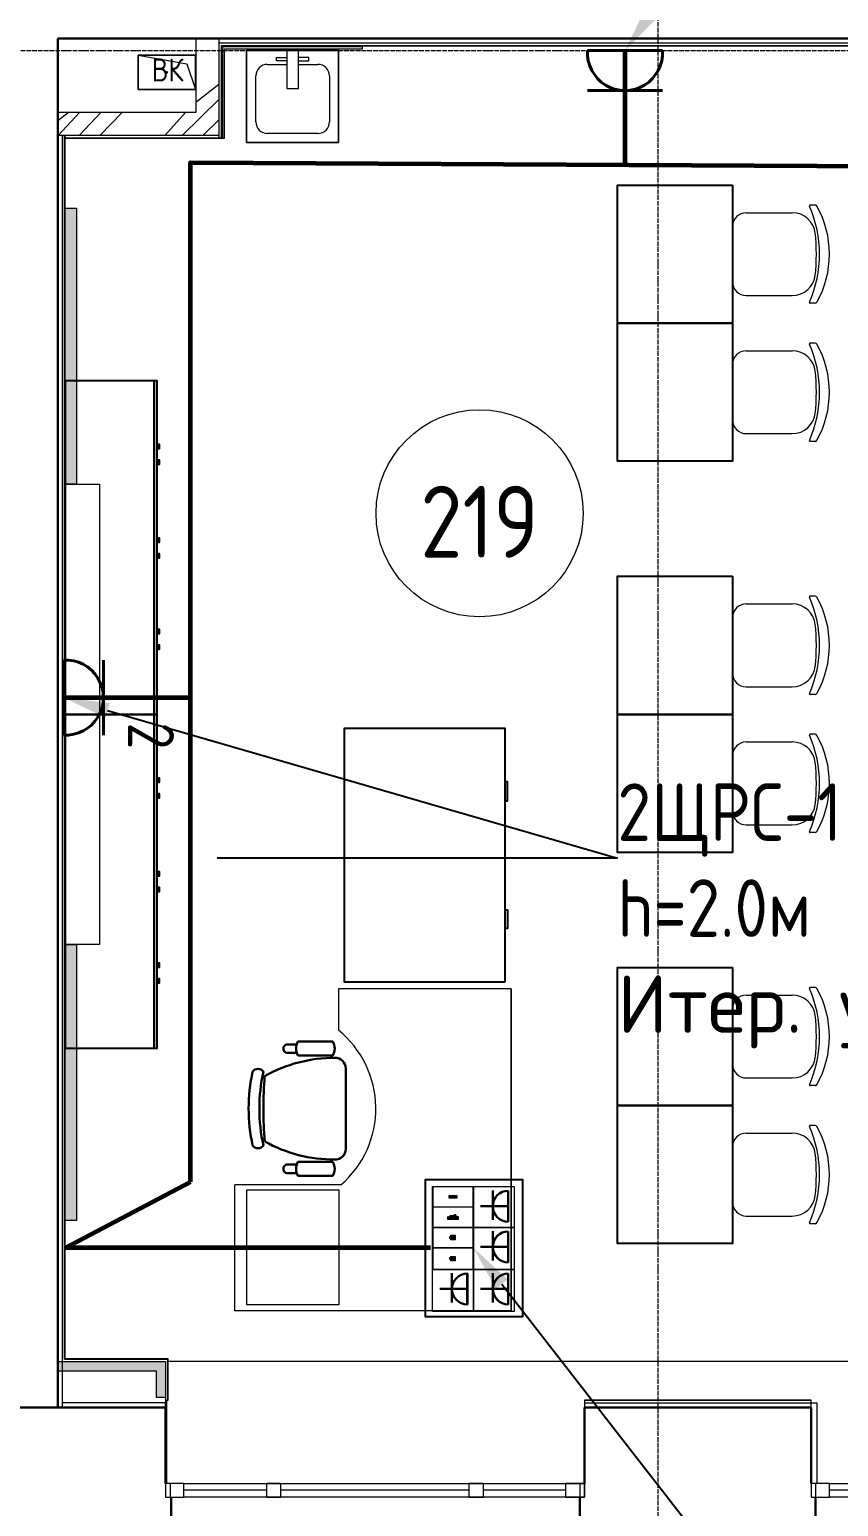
# Model space of a CAD drawing. Header units: millimetres. Extents: x -32 to 417638015, y -35 to 175284279.
# Drawn here: x 416893245 to 416896760, y 175233668 to 175240086 of the extents above; entities that cross this region are included whole.
import ezdxf
from ezdxf import colors
from ezdxf.entities.mleader import LeaderData, LeaderLine
from ezdxf.math import Vec2, Vec3

# ---------------------------------------------------------------- set-up
doc = ezdxf.new("R2010")
doc.units = ezdxf.units.MM
doc.linetypes.add('ADSK_Линия сетки', pattern=[25, 20, -2.5, 0, -2.5])
for name, color, linetype, lineweight in [('_ Окна', 7, 'Continuous', 9), ('_ЭМ_В полу', 26, 'Кабель в трубе', 60), ('_ЭМ_гофра', 5, 'Continuous', 60), ('_ЭМ_ТХобщее_слой', 7, 'Continuous', 30), ('Аннотация', 7, 'Continuous', 18), ('Обобщенные модели', 7, 'Continuous', 18), ('Окна', 7, 'Continuous', 9), ('Оси', 253, 'Continuous', 9), ('Перекрытие', 7, 'Continuous', 18), ('Сантехника', 7, 'Continuous', 18), ('Стены внутренние', 7, 'Continuous', 18), ('Стены наружные', 7, 'Continuous', 18), ('Стены несущие', 7, 'Continuous', 30), ('Стены отделка', 7, 'Continuous', 30), ('Стены штриховка', 7, 'Continuous', 9), ('ТХ', 5, 'Continuous', 0), ('ШТРИХОВКА', 252, 'Continuous', 15), ('Электро', 250, 'Continuous', 25), ('ЭМ', 5, 'Continuous', 40), ('ЭОМ_Кабель Быт. розеток', 5, 'Continuous', 30), ('ЭОМ_Кабель для СУП', 150, 'Continuous', 9)]:
    doc.layers.add(name, color=color, linetype=linetype, lineweight=lineweight)
for name, color, linetype in [('_ЭМ_Надписи', 7, 'Continuous'), ('PDF _СС_розетки', 7, 'Continuous'), ('ВНУТРЯНКА', 1, 'Continuous'), ('ЭОМ_Лотки рабочие', 5, 'Continuous')]:
    doc.layers.add(name, color=color, linetype=linetype)
doc.layers.add('PDF _ЭОМ _розетки', color=7, linetype='Continuous', true_color=0xeb0000)
doc.layers.add('Линии', color=7, linetype='Continuous', lineweight=9, true_color=0x00a600)
doc.styles.add('ELine', font='txt.shx')
doc.styles.add('GOST Common', font='GOST_Common.ttf', dxfattribs={"width": 0.9, "height": 349.9999999999996})
doc.styles.add('GOST Common_5', font='GOST_Common.ttf', dxfattribs={"width": 0.9, "height": 200})
doc.styles.add('ЭОМ', font='isocpeur.ttf', dxfattribs={"width": 0.85, "height": 250})
doc.linetypes.add('TRAY', pattern='A,12.119257,["_",ELine,S=4.5,R=90,X=0,Y=-1.555839],0.750382,["_",ELine,S=4.5,R=0,X=0,Y=-0.8058489999999999],1.314849,["_",ELine,S=4.5,R=0,X=0,Y=-0.8058489999999999],2.250029,["_",ELine,S=4.5,R=90,X=0,Y=-1.555839],13.565483', length=30)
doc.linetypes.add('Кабель в трубе', pattern='A,8,[133,ltypeshp.shx,S=1,R=0,X=10,Y=1.3],-3,[130,ltypeshp.shx,S=1.5,R=-45,X=-1.5,Y=0],8', length=19)

# ---------------------------------------------------------------- blocks, each defined once
blk = doc.blocks.new('Стул ученич штабелир №5-7')
at = {"color": 0, "linetype": 'ByBlock', "lineweight": -2}
for p, q in [((-120.064222017827, -6.874120663269423e-05), (120.064222017827, 6.874120663269423e-05)), ((-120.0642220180016, -6.874130849610083e-05), (120.0642220177106, 6.874110476928763e-05)), ((-179.935777982173, -59.99993125879337), (-179.935777982173, -260.3112319844695)), ((-179.9357779823476, -59.99993125888795), (-179.9357779823476, -260.3112319845714)), ((180.064222017827, -59.99993125879337), (180.064222017827, -260.3112319844695)), ((180.0642220177106, -59.99993125888795), (180.0642220177106, -260.3112319845714)), ((-213.4357779821148, -359.0004116515302), (-213.4357779821148, -337.3406056039639)), ((-213.4357779822894, -359.0004116516247), (-213.4357779822894, -337.3406056040585)), ((213.564222017827, -359.0004116515302), (213.564222017827, -337.3406056039639)), ((213.5642220176524, -359.0004116516247), (213.5642220176524, -337.3406056040585))]:
    blk.add_line(p, q, dxfattribs=at)
for centre, radius, start, end in [((-119.9357779822312, -59.99993125879337), 60.00000000000227, 90, 180), ((-119.9357779823476, -59.99993125885157), 59.99999999995964, 90, 180), ((120.0642220178852, -59.99993125879337), 60.00000000000227, 0, 90), ((120.0642220177106, -59.99993125885157), 59.99999999995964, 0, 90), ((-79.93577798217302, -260.3112319844549), 100.0000000000176, 180, 264.2584419996841), ((-79.93577798234764, -260.3112319845568), 100.0000000000176, 180, 264.2584419996841), ((80.06422201782698, -260.3112319844549), 100.0000000000176, 275.7415580003159, 0), ((80.06422201765236, -260.3112319845568), 100.0000000000176, 275.7415580003159, 0), ((-210.435777982173, -337.3406056039494), 2.999999999983853, 63.89783268162118, 180), ((-210.4357779823476, -337.340605604044), 2.999999999983853, 63.89783268162118, 180), ((-203.435777982173, -359.0004116515447), 9.999999999989248, 180, 238.068250632605), ((-203.4357779823476, -359.0004116516466), 9.999999999989248, 180, 238.068250632605), ((0.06422201782697812, 142.3201924452005), 520.8201237039044, 246.3195110063149, 293.6804889936851), ((0.06422201765235513, 142.3201924450987), 520.8201237039044, 246.3195110063149, 293.6804889936851), ((0.06422201782697812, 9.04909030158342), 430.5490215606072, 240.9916647866204, 299.0083352133797), ((0.06422201765235513, 9.049090301488832), 430.5490215606072, 240.9916647866204, 299.0083352133797), ((0.06422201782697812, 435.5341415462426), 800.3966485555333, 263.2469772545854, 276.7530227454146), ((0.06422201765235513, 435.5341415461407), 800.3966485555333, 263.2469772545854, 276.7530227454146), ((203.564222017827, -359.0004116515447), 9.999999999989248, 301.931749367395, 0), ((203.5642220176524, -359.0004116516466), 9.999999999989248, 301.931749367395, 0), ((210.564222017827, -337.3406056039494), 2.999999999983853, 0, 116.1021673183788), ((210.5642220176524, -337.340605604044), 2.999999999983853, 0, 116.1021673183788)]:
    blk.add_arc(centre, radius, start, end, dxfattribs=at)
blk = doc.blocks.new('Тх 2 этаж')
at = {"lineweight": 0, "true_color": 0x939598}
h = blk.add_hatch(color=252, dxfattribs=at)
h.dxf.hatch_style = 1
h.paths.add_polyline_path([(13948.37958779745, 5623.755234010576), (13998.37958779745, 5623.755234010576), (13998.37958779745, 4423.755234010576), (13948.37958779745, 4423.755234010576)])
h = blk.add_hatch(color=252, dxfattribs=at)
h.dxf.hatch_style = 1
h.paths.add_polyline_path([(13948.37958779745, 2423.755234010576), (13998.37958779745, 2423.755234010576), (13998.37958779745, 1223.755234010576), (13948.37958779745, 1223.755234010576)])
at = {"color": 252, "linetype": 'Continuous', "true_color": 0x939598}
for p, q in [((14336.35209340882, 3423.755234010576), (14336.35209340882, 4873.755234010576)), ((14336.35209340882, 1973.755234010576), (14336.35209340882, 3423.755234010576)), ((14960.53191840107, 2001.677118901047), (15111.71284181596, 2001.676781970891)), ((14909.12536357081, 1989.662464609952), (14954.73640947294, 1989.641451545176)), ((14909.19940101512, 1952.914140277891), (14954.91221585887, 1952.921008871053)), ((14960.53178418049, 1941.452247732435), (15111.71270759561, 1941.45191080228)), ((15167.97442473163, 1534.994315774762), (15167.97520511568, 1885.153613019851)), ((14960.53075285786, 1478.69660570228), (15111.71167627297, 1478.696268772124)), ((14909.12411736062, 1430.486617959687), (14954.73516335589, 1430.507427721866)), ((14909.19831859873, 1467.232618470793), (14954.91113341664, 1467.227869611816)), ((14960.53061863239, 1418.469411043334), (15111.71154204727, 1418.469074113178))]:
    blk.add_line(p, q, dxfattribs=at)
at = {"color": 252, "linetype": 'Continuous', "lineweight": 5, "true_color": 0x939598}
for p, q in [((15886.37958780886, 2231.755234009761), (15136.37958780886, 2231.755234009761)), ((15886.37958779722, 2231.755234009761), (15136.37958779722, 2231.755234009761)), ((15136.37958779722, 2231.755234009761), (15136.3795877971, 2050.859555327508)), ((15886.37958780886, 2231.755234009761), (15886.37958779722, 831.7552340097609)), ((15886.37958779722, 831.7552340097609), (15886.37958779722, 2231.755234009761)), ((14686.37958779722, 831.7552340097609), (14686.37958779722, 1379.675809145148)), ((15147.35341534758, 1379.675809145148), (14686.37958779722, 1379.675809145148)), ((15886.37958779722, 831.7552340097609), (14686.37958779722, 831.7552340097609))]:
    blk.add_line(p, q, dxfattribs=at)
at = {"color": 252, "true_color": 0x939598}
for points in [[(16848.37958779733, 5723.755234011158), (16848.37958779733, 5123.755234011158), (16348.37958779722, 5123.755234011158), (16348.37958779722, 5723.755234011158)], [(16848.37958779733, 5123.755234010692), (16848.37958779733, 4523.755234010692), (16348.37958779722, 4523.755234010692), (16348.37958779722, 5123.755234010692)], [(16848.37958779733, 4023.755234010692), (16848.37958779733, 3423.755234010692), (16348.37958779722, 3423.755234010692), (16348.37958779722, 4023.755234010692)], [(16848.37958779733, 3423.755234010227), (16848.37958779733, 2823.755234010227), (16348.37958779722, 2823.755234010227), (16348.37958779722, 3423.755234010227)], [(16848.37958779733, 2323.755234010227), (16848.37958779733, 1723.755234010227), (16348.37958779722, 1723.755234010227), (16348.37958779722, 2323.755234010227)], [(16848.37958779733, 1723.755234009761), (16848.37958779733, 1123.755234009761), (16348.37958779722, 1123.755234009761), (16348.37958779722, 1723.755234009761)]]:
    blk.add_lwpolyline(points, close=True, dxfattribs=at)
at = {"color": 252, "lineweight": 0, "true_color": 0x939598}
for points in [[(13948.37958779745, 5623.755234010576), (13998.37958779745, 5623.755234010576), (13998.37958779745, 4423.755234010576), (13948.37958779745, 4423.755234010576), (13948.37958779745, 5623.755234010576)], [(13948.37958779745, 2423.755234010576), (13998.37958779745, 2423.755234010576), (13998.37958779745, 1223.755234010576), (13948.37958779745, 1223.755234010576), (13948.37958779745, 2423.755234010576)]]:
    blk.add_lwpolyline(points, dxfattribs=at)
at = {"color": 252, "linetype": 'Continuous', "true_color": 0x939598}
for points in [[(13948.37958779745, 3423.755234010576), (14348.37958779745, 3423.755234010576), (14348.37958779745, 4873.755234010576), (13948.37958779745, 4873.755234010576)], [(14348.37958779745, 4596.688421252707), (14348.37958779745, 4579.310751462879), (14358.60102132335, 4579.310751462879), (14358.60102132335, 4596.688421252707)], [(14348.37958779745, 4529.00986703817), (14348.37958779745, 4511.632197248342), (14358.60102132335, 4511.632197248342), (14358.60102132335, 4529.00986703817)], [(14348.37958779745, 4189.665647291637), (14348.37958779745, 4172.287977501808), (14358.60102132335, 4172.287977501808), (14358.60102132335, 4189.665647291637)], [(14348.37958779745, 4121.987093077099), (14348.37958779745, 4104.609423287271), (14358.60102132335, 4104.609423287271), (14358.60102132335, 4121.987093077099)], [(14348.37958779745, 3792.776198420266), (14348.37958779745, 3775.398528630438), (14358.60102132335, 3775.398528630438), (14358.60102132335, 3792.776198420266)], [(14348.37958779745, 3725.097644205729), (14348.37958779745, 3707.719974415901), (14358.60102132335, 3707.719974415901), (14358.60102132335, 3725.097644205729)], [(13948.37958779745, 1973.755234010576), (14348.37958779745, 1973.755234010576), (14348.37958779745, 3423.755234010576), (13948.37958779745, 3423.755234010576)], [(15861.37958779722, 2261.755234009761), (15861.37958779722, 3361.755234009761), (15161.37958779722, 3361.755234009761), (15161.37958779722, 2261.755234009761)], [(14348.37958779745, 3146.688421252707), (14348.37958779745, 3129.310751462879), (14358.60102132335, 3129.310751462879), (14358.60102132335, 3146.688421252707)], [(14348.37958779745, 3079.00986703817), (14348.37958779745, 3061.632197248342), (14358.60102132335, 3061.632197248342), (14358.60102132335, 3079.00986703817)], [(14348.37958779745, 2739.665647291637), (14348.37958779745, 2722.287977501808), (14358.60102132335, 2722.287977501808), (14358.60102132335, 2739.665647291637)], [(14348.37958779745, 2671.987093077099), (14348.37958779745, 2654.609423287271), (14358.60102132335, 2654.609423287271), (14358.60102132335, 2671.987093077099)], [(14348.37958779745, 2342.776198420266), (14348.37958779745, 2325.398528630438), (14358.60102132335, 2325.398528630438), (14358.60102132335, 2342.776198420266)], [(14348.37958779745, 2275.097644205729), (14348.37958779745, 2257.719974415901), (14358.60102132335, 2257.719974415901), (14358.60102132335, 2275.097644205729)]]:
    blk.add_lwpolyline(points, close=True, dxfattribs=at)
at = {"color": 252, "linetype": 'Continuous', "lineweight": 5, "true_color": 0x939598}
for points in [[(14098.37958779739, 4423.755234010576), (14098.37958779739, 2423.755234010576), (13948.37958779745, 2423.755234010576), (13948.37958779745, 4423.755234010576)], [(14737.63450840896, 858.1729430382256), (14737.63450840896, 1358.172943038226), (15137.63450840896, 1358.172943038226), (15137.63450840896, 858.1729430382256)]]:
    blk.add_lwpolyline(points, close=True, dxfattribs=at)
at = {"color": 252, "linetype": 'Continuous', "true_color": 0x939598}
for points in [[(15861.37958779722, 3048.479645081272), (15870.36930811126, 3048.479645081272), (15870.36930811126, 3130.300196780299), (15861.37958779722, 3130.300196780299)], [(15861.37958779722, 2575.03082293825), (15870.36930811126, 2575.03082293825), (15870.36930811126, 2493.210271239222), (15861.37958779722, 2493.210271239222)]]:
    blk.add_lwpolyline(points, dxfattribs=at)
for centre, radius, start, end in [((15010.55172027339, 1971.564571839874), 58.38485265115694, 148.9510123072455, 211.0487723124128), ((15061.69290572306, 1971.564457863744), 58.38480618134818, 328.9509723039595, 31.04877231241278), ((15119.50079446682, 1306.676639646408), 624.4533800444575, 89.87797230832345, 119.1058923034812), ((14917.64440020913, 1971.304547973326), 20.23648610886201, 114.8954523095378, 245.3353723126191), ((15122.56351596391, 1885.746204278839), 45.41580305043151, 359.2518723107988, 92.18663730249264), ((15493.67473031738, 1710.786550077319), 747.5137961953549, 167.6019923053718, 192.3977723137098), ((14786.82837956649, 1855.434696757817), 28.12280751992465, 34.29007230238489, 145.7096423134713), ((15540.14453831798, 1710.786446512328), 747.513796195354, 167.6019923053718, 192.3977723137098), ((16571.97874308325, 1710.784146909777), 1761.918570076577, 175.3938223139809, 184.6546223109332), ((14786.82773483213, 1566.141554031637), 28.12327221800076, 214.2914723103923, 325.7082723040991), ((15119.50561309227, 2113.480799162819), 624.4633710530685, 240.9067723083457, 270.1214723106648), ((15010.55055473041, 1448.584058640874), 58.38480618133873, 148.9509823097884, 211.0487723124128), ((15061.69174018007, 1448.583944664919), 58.3848294162496, 328.9509723039595, 31.04877231241278), ((15122.56250058464, 1534.399603439844), 45.41608186922893, 267.8134723070149, 0.7478723090622774), ((14917.71735523705, 1448.874701834167), 20.23648610886495, 114.8954523095378, 245.3353723126191)]:
    blk.add_arc(centre, radius, start, end, dxfattribs=at)
at = {"color": 252, "linetype": 'Continuous', "lineweight": 5, "true_color": 0x939598}
blk.add_arc((14861.9979781232, 1710.691843011125), 437.0347128431038, 310.763286195209, 51.11011431908123, dxfattribs=at)
at = {"layer": 'ТХ', "color": 252, "true_color": 0x939598}
blk.add_line((13935.37958779739, 3043.755234010227), (13935.37958779739, 3043.755234010227), dxfattribs=at)
at = {"layer": 'ТХ', "color": 252, "lineweight": 0, "true_color": 0x939598, "rotation": 90}
for p in [(16848.37958779733, 5423.755234011624), (16848.37958779733, 4823.755234010692), (16848.37958779733, 3723.755234010692), (16848.37958779733, 3123.755234010227), (16848.37958779733, 2023.755234010227), (16848.37958779733, 1423.755234009761)]:
    blk.add_blockref('Стул ученич штабелир №5-7', p, dxfattribs=at)
blk = doc.blocks.new('План 2 этажа')
h = blk.add_hatch()
h.set_pattern_fill('ANSI34', color=8, scale=20)
h.set_pattern_definition([(45, (686.3573730537319, 338.699590410115), (-269.4076836320746, 269.4076836320746), []), (45, (776.1599730537273, 338.699590410115), (-269.4076836320746, 269.4076836320746), []), (45, (865.9625730537227, 338.699590410115), (-269.4076836320746, 269.4076836320746), []), (45, (955.7653730537277, 338.699590410115), (-269.4076836320746, 269.4076836320746), [])])
h.paths.add_polyline_path([(8926.955205440405, 8686.34191849592), (8826.955205440463, 8686.34191849592), (8826.955205440463, 8364.699590409644), (8226.955205440463, 8364.69959040964), (8226.955205440463, 8264.69959040967), (8926.955205440405, 8264.699590409662)])
at = {"layer": 'Стены внутренние'}
for points in [[(8655.496877362544, 2896.931186210629), (8695.496877362544, 2896.931186210629), (8695.496877362544, 2936.931186210698), (8226.955205440405, 2936.931186210698), (8226.955205440405, 2896.931186210698)], [(8655.496877362544, 2781.931186210672), (8695.496877362544, 2781.931186210672), (8695.496877362544, 2896.931186210629), (8655.496877362544, 2896.931186210629)]]:
    blk.add_hatch(color=8, dxfattribs=at).paths.add_polyline_path(points)
at = {"layer": '_ Окна', "color": 8, "lineweight": 18}
for p, q in [((8775.496877362551, 2406.931186209672), (8695.496877362553, 2406.931186209672)), ((8695.496877362553, 2406.931186209672), (8695.496877362553, 2346.931186209672)), ((8775.496877362551, 2346.931186209672), (8775.496877362551, 2406.931186209672)), ((9135.496877362551, 2346.931186209672), (9135.496877362551, 2406.931186209672)), ((9135.496877362551, 2406.931186209672), (9195.496877362551, 2406.931186209672)), ((9195.496877362551, 2406.931186209672), (9195.496877362551, 2346.931186209672)), ((10015.49687736255, 2346.931186209672), (10015.49687736255, 2406.931186209672)), ((10015.49687736255, 2406.931186209672), (10075.49687736255, 2406.931186209672)), ((10075.49687736255, 2406.931186209672), (10075.49687736255, 2346.931186209672)), ((10435.49687736255, 2346.931186209672), (10435.49687736255, 2406.931186209672)), ((10435.49687736255, 2406.931186209672), (10515.49687736255, 2406.931186209672)), ((10515.49687736255, 2406.931186209672), (10515.49687736255, 2346.931186209672)), ((11580.49646127172, 2406.931186209661), (11500.49646127172, 2406.931186209661)), ((11500.49646127172, 2406.931186209661), (11500.49646127172, 2346.931186209661)), ((11580.49646127172, 2346.931186209661), (11580.49646127172, 2406.931186209661)), ((8695.496877362553, 2346.931186209672), (8775.496877362551, 2346.931186209672)), ((9195.496877362551, 2346.931186209672), (9135.496877362551, 2346.931186209672)), ((10075.49687736255, 2346.931186209672), (10015.49687736255, 2346.931186209672)), ((10515.49687736255, 2346.931186209672), (10435.49687736255, 2346.931186209672)), ((11500.49646127172, 2346.931186209661), (11580.49646127172, 2346.931186209661))]:
    blk.add_line(p, q, dxfattribs=at)
at = {"layer": '_ Окна', "color": 8}
for p, q in [((8715.496877362551, 2406.931186209672), (8715.496877362551, 2346.931186209672)), ((9135.496877362551, 2376.931186209691), (8775.496877362551, 2376.931186209692)), ((10015.49687736255, 2376.931186209688), (9195.496877362551, 2376.931186209691)), ((10435.49687736255, 2376.931186209687), (10075.49687736255, 2376.931186209688)), ((10495.49687736255, 2406.931186209672), (10495.49687736255, 2346.931186209672)), ((11520.49646127172, 2406.931186209661), (11520.49646127172, 2346.931186209661)), ((11940.49646127172, 2376.93118620968), (11580.49646127172, 2376.931186209682))]:
    blk.add_line(p, q, dxfattribs=at)
at = {"layer": 'Линии', "color": 8}
blk.add_circle((10060.17837555404, 6623.044437964505), 450.0000000000006, dxfattribs=at)
at = {"layer": 'Обобщенные модели', "color": 8}
for p, q in [((8576.357373053786, 8463.900340382053), (8576.357373053788, 8613.900340382053)), ((8576.357373053788, 8613.900340382053), (8826.357373053794, 8613.900340382052)), ((8576.357373053788, 8613.900340382053), (8788.85737305379, 8576.400340382059)), ((8826.357373053794, 8613.900340382052), (8576.357373053788, 8613.900340382053)), ((8576.357373053788, 8613.900340382053), (8576.357373053786, 8463.900340382053)), ((8826.357373053794, 8613.900340382052), (8826.357373053792, 8463.900340382052)), ((8826.357373053792, 8463.900340382052), (8826.357373053794, 8613.900340382052)), ((8788.85737305379, 8576.400340382059), (8826.357373053792, 8463.900340382052)), ((8826.357373053792, 8463.900340382052), (8576.357373053786, 8463.900340382053)), ((8576.357373053786, 8463.900340382053), (8826.357373053792, 8463.900340382052))]:
    blk.add_line(p, q, dxfattribs=at)
for radius, start, end in [(2.500000000000002, 90, 270), (2.500000000000002, 104.9999999999945, 180), (2.499999999999998, 210.0000000000103, 270), (2.500000000000002, 270, 90), (2.499999999999999, 329.9999999999897, 75.00000000000556)]:
    blk.add_arc((8701.35737305379, 8538.900340382053), radius, start, end, dxfattribs=at)
at = {"layer": 'Окна', "color": 8}
for p, q in [((8775.496877362551, 2406.931186209672), (8695.496877362553, 2406.931186209672)), ((8695.496877362553, 2406.931186209672), (8695.496877362553, 2346.931186209672)), ((8775.496877362551, 2406.931186209768), (9135.496877362551, 2406.931186209767)), ((9195.496877362551, 2406.931186209672), (9135.496877362551, 2406.931186209672)), ((9195.496877362551, 2406.931186209767), (10015.49687736255, 2406.931186209764)), ((10075.49687736255, 2406.931186209672), (10015.49687736255, 2406.931186209672)), ((10075.49687736255, 2406.931186209764), (10435.49687736255, 2406.931186209762)), ((10515.49687736255, 2406.931186209672), (10435.49687736255, 2406.931186209672)), ((10515.49687736255, 2346.931186209672), (10515.49687736255, 2406.931186209672)), ((11580.49646127172, 2406.931186209661), (11500.49646127172, 2406.931186209661)), ((11500.49646127172, 2406.931186209661), (11500.49646127172, 2346.931186209661)), ((11580.49646127172, 2406.931186209757), (11940.49646127172, 2406.931186209756)), ((8695.496877362553, 2346.931186209672), (8775.496877362551, 2346.931186209672)), ((9135.496877362551, 2346.931186209679), (8775.496877362551, 2346.93118620968)), ((9135.496877362551, 2346.931186209672), (9195.496877362551, 2346.931186209672)), ((10015.49687736255, 2346.931186209676), (9195.496877362551, 2346.931186209678)), ((10015.49687736255, 2346.931186209672), (10075.49687736255, 2346.931186209672)), ((10435.49687736255, 2346.931186209674), (10075.49687736255, 2346.931186209676)), ((10435.49687736255, 2346.931186209672), (10515.49687736255, 2346.931186209672)), ((11500.49646127172, 2346.931186209661), (11580.49646127172, 2346.931186209661)), ((11940.49646127172, 2346.931186209668), (11580.49646127172, 2346.931186209669))]:
    blk.add_line(p, q, dxfattribs=at)
at = {"layer": 'Оси', "color": 8, "linetype": 'ADSK_Линия сетки'}
for p, q in [((10835.92272609216, -4690.674102031664), (10835.92272609222, 22196.43260966979)), ((-9428.371165078948, 8633.699590409724), (56691.21025106532, 8633.69959040951))]:
    blk.add_line(p, q, dxfattribs=at)
at = {"layer": 'Перекрытие', "color": 8}
for p, q in [((13308.4964612716, 2936.931186210705), (8707.496877362544, 2936.931186210751)), ((8700.370680783526, 2768.931186210662), (8700.370680783526, 2406.93118620969)), ((11500.49646127166, 2756.931186210651), (11525.3670962649, 2756.931186210651)), ((11525.3670962649, 2756.931186210651), (11525.3670962649, 2406.931186209677))]:
    blk.add_line(p, q, dxfattribs=at)
at = {"layer": 'Сантехника', "color": 8}
for p, q in [((9447.92272609222, 8633.699590409662), (9047.92272609222, 8633.699590409662)), ((9047.92272609222, 8633.699590409662), (9047.92272609222, 8233.699590409662)), ((9047.92272609222, 8233.699590409662), (9047.92272609222, 8633.699590409662)), ((9047.92272609222, 8633.699590409662), (9447.92272609222, 8633.699590409662)), ((9177.92272609222, 8603.699612973105), (9222.922673484863, 8603.699612973105)), ((9177.92272609222, 8588.699596050159), (9177.92272609222, 8603.699612973105)), ((9222.922673484863, 8633.699590409662), (9222.922673484863, 8468.6866749346)), ((9272.922778699634, 8468.6866749346), (9272.922778699634, 8633.699590409662)), ((9317.922778699634, 8603.699579722794), (9272.922778699634, 8603.699579722794)), ((9317.922778699634, 8588.69958477033), (9317.922778699634, 8603.699579722794)), ((9447.92272609222, 8233.699590409662), (9447.92272609222, 8633.699590409662)), ((9447.92272609222, 8633.699590409662), (9447.92272609222, 8233.699590409662)), ((9137.922726092225, 8573.700329079024), (9222.922673484863, 8573.700329079024)), ((9222.922673484863, 8588.699596050159), (9177.92272609222, 8588.699596050159)), ((9272.922778699634, 8588.69958477033), (9317.922778699634, 8588.69958477033)), ((9272.922778699634, 8573.700329079024), (9357.92198808532, 8573.700329079024)), ((9087.92272609222, 8323.698851736162), (9087.92272609222, 8523.700329079018)), ((9407.92198808532, 8523.700329079024), (9407.92198808532, 8323.698851736168)), ((9222.922673484863, 8468.6866749346), (9272.922778699634, 8468.6866749346)), ((9047.92272609222, 8233.699590409662), (9447.92272609222, 8233.699590409662)), ((9447.92272609222, 8233.699590409662), (9047.92272609222, 8233.699590409662)), ((9357.92198808532, 8273.698851736168), (9137.922726092214, 8273.698851736168))]:
    blk.add_line(p, q, dxfattribs=at)
for centre, radius, start, end in [((9137.922726092225, 8523.700329079018), 50.00000000000545, 90, 180), ((9357.92198808532, 8523.700329079024), 50.00000000000004, 0, 90), ((9137.922726092214, 8323.698851736162), 49.99999999999496, 180, 270), ((9357.92198808532, 8323.698851736168), 49.99999999999994, 270, 0)]:
    blk.add_arc(centre, radius, start, end, dxfattribs=at)
at = {"layer": 'Стены наружные', "color": 8}
blk.add_line((8695.496877362544, 2768.93118621066), (8695.496877362544, 2756.93118621066), dxfattribs=at)
at = {"layer": 'Стены несущие', "color": 8}
for p, q in [((9005.817790606176, 8686.34191849592), (8226.955205440463, 8686.34191849592)), ((8226.955205440405, 2736.931186210665), (8226.955205440463, 8686.34191849592)), ((8226.95520544058, 8666.386049837627), (8226.95520544058, 2736.931186210665)), ((14224.55492487858, 8686.34191849592), (9005.817790606176, 8686.34191849592)), ((7854.491762990248, 2736.931186210665), (8695.496877362544, 2736.931186210665)), ((8695.496877362544, 2406.931186209676), (8695.496877362544, 2736.931186210665)), ((10515.49687736254, 2736.931186210665), (10515.49687736254, 2406.931186209668)), ((11500.49646127166, 2736.931186210665), (10515.49687736254, 2736.931186210665)), ((11500.49646127166, 2406.931186209659), (11500.49646127166, 2736.931186210665)), ((8720.496877362544, 2226.931186210678), (8720.496877362544, 2346.931186209679)), ((10495.49687736254, 2346.931186209679), (10495.49687736254, 2226.931186210678)), ((11520.49646127177, 2226.931186210678), (11520.49646127177, 2346.931186209679))]:
    blk.add_line(p, q, dxfattribs=at)
at = {"layer": 'Стены отделка', "color": 8, "lineweight": 9}
for p, q in [((8826.955205440463, 8686.34191849592), (8826.955205440463, 8364.699590409644)), ((8926.955205440405, 8686.341918495924), (8926.955205440405, 8254.699590409702)), ((10545.81779060618, 8666.341918495924), (8926.955205440405, 8666.341918495924)), ((8951.955205440521, 8641.341918495913), (9551.955205440463, 8641.341918495913)), ((8951.955205440463, 8252.699590409666), (8951.955205440463, 8641.341918495913)), ((9551.955205440463, 8654.341918495928), (14224.55492487858, 8654.341918495858)), ((9551.955205440463, 8641.341918495913), (9551.955205440463, 8654.341918495928)), ((8826.955205440463, 8364.699590409644), (8226.95520544058, 8364.69959040964)), ((8926.955205440405, 8264.699590409662), (8226.95520544058, 8264.699590409662)), ((8246.95520544058, 8264.699590409662), (8246.95520544058, 2736.931186210665)), ((8258.95520544058, 2948.931186210756), (8258.95520544058, 8264.699590409666)), ((8258.95520544058, 8252.699590409666), (8951.955205440463, 8252.699590409666)), ((8226.955205440405, 2936.931186210691), (8695.496877362544, 2936.93118621076)), ((8226.955205440405, 2896.931186210698), (8655.496877362544, 2896.931186210629)), ((8705.496877362544, 2948.931186210756), (8258.95520544058, 2948.931186210756)), ((8655.496877362544, 2896.931186210629), (8655.496877362544, 2781.931186210672)), ((8695.496877362544, 2936.93118621076), (8695.496877362544, 2768.931186210658)), ((8707.496877362544, 2768.931186210658), (8707.496877362544, 2946.931186210722)), ((8655.496877362544, 2781.931186210672), (8695.496877362544, 2781.931186210672)), ((8695.496877362544, 2768.931186210658), (8707.496877362544, 2768.931186210658)), ((10515.49687736254, 2768.931186210658), (10515.49687736254, 2736.931186210665)), ((11500.49646127166, 2768.931186210658), (10515.49687736254, 2768.931186210658)), ((11500.49646127166, 2736.931186210665), (11500.49646127166, 2768.931186210658)), ((8694.496877362602, 2756.931186210662), (8246.95520544058, 2756.931186210662)), ((8695.496877362544, 2756.931186210107), (8694.496877362602, 2756.931186210107)), ((8694.496877362602, 2736.931186210112), (8695.496877362544, 2736.931186210112)), ((8695.496877362544, 2736.931186210665), (8695.496877362544, 2756.931186210107)), ((11499.49646127172, 2756.931186210662), (11500.49646127166, 2756.931186210662)), ((11500.49646127166, 2736.931186210665), (11500.49646127166, 2736.931186210665))]:
    blk.add_line(p, q, dxfattribs=at)
at = {"layer": 'Стены штриховка', "color": 8}
for p, q in [((14224.55492487858, 8666.341918495924), (10545.81779060618, 8666.341918495924)), ((8936.955205440405, 8656.341918495891), (14236.55492487858, 8656.341918495891)), ((8936.955205440463, 8656.341918495891), (8936.955205440463, 8254.699590409706)), ((9551.955205440463, 8650.341918495928), (8942.955205440405, 8650.341918495928)), ((8942.955205440521, 8650.341918495928), (8942.955205440405, 8252.699590409666)), ((9551.955205440463, 8656.341918495891), (9551.955205440463, 8654.341918495928)), ((8256.955205440521, 2946.931186210791), (8256.955205440521, 8266.69959040963)), ((8256.955205440521, 8254.69959040963), (8942.955205440405, 8254.699590409702)), ((8256.955205440638, 2946.931186210791), (8707.496877362544, 2946.931186210722)), ((8705.496877362544, 2768.931186210658), (8705.496877362544, 2948.931186210756)), ((8707.496877362544, 2948.931186210756), (8705.496877362544, 2948.931186210756)), ((8707.496877362544, 2946.931186210722), (8707.496877362544, 2948.931186210756)), ((11500.49646127166, 2766.931186210694), (10515.49687736254, 2766.931186210625)), ((10515.49687736254, 2756.931186210662), (11499.49646127172, 2756.931186210662))]:
    blk.add_line(p, q, dxfattribs=at)
at = {"layer": 'ЭОМ_Лотки рабочие'}
blk.add_blockref('Тх 2 этаж', (-5689.424382357276, 2325.175952200887), dxfattribs=at)
at = {"layer": 'Аннотация', "color": 8, "insert": (8635.841400020756, 8599.449245294836), "char_height": 100, "width": 156.348, "attachment_point": 1, "line_spacing_factor": 1.022765581104984, "style": 'GOST Common_5'}
blk.add_mtext('\\pxt3.6,7.2,10.8,14.4,18,21.6,25.2,28.8,32.4,36,39.6,43.2,46.8,50.4,54,57.6,61.2,64.8,68.4,72,75.6,79.2,82.8,86.4,90,93.6,97.2,100.8,104.4,108,111.6,115.2;{ВК}', dxfattribs=at)
at = {"layer": 'Аннотация', "color": 8, "lineweight": 9, "insert": (10060.17837555404, 6586.096317705757), "char_height": 312.5000000000001, "width": 520.2111192702771, "attachment_point": 5, "line_spacing_factor": 1.022765581104984, "style": 'GOST Common'}
blk.add_mtext('219', dxfattribs=at)
blk = doc.blocks.new('_ЭМ_ТХ2_2ЭТАЖнов')
at = {"color": 252, "linetype": 'Continuous', "true_color": 0x939598}
for p, q in [((14461.00498495976, 5415.231595801757), (14461.00498495976, 6865.231595801757)), ((14461.00498495976, 3965.231595801757), (14461.00498495976, 5415.231595801757)), ((15033.77825512178, 3981.138826401133), (15079.38930102392, 3981.117813336357)), ((15085.18480995205, 3993.153480692228), (15236.36573336692, 3993.153143762072)), ((15033.85229256609, 3944.390502069073), (15079.56510740984, 3944.397370662235)), ((15085.18467573146, 3932.928609523617), (15236.36559914657, 3932.928272593461)), ((15292.62731628259, 3526.470677565943), (15292.62809666665, 3876.629974811032)), ((15085.18364440883, 3470.172967493461), (15236.36456782394, 3470.172630563306)), ((15033.7770089116, 3421.962979750868), (15079.38805490685, 3421.983789513048)), ((15033.8512101497, 3458.708980261974), (15079.5640249676, 3458.704231402997)), ((15085.18351018335, 3409.945772834515), (15236.36443359824, 3409.945435904359))]:
    blk.add_line(p, q, dxfattribs=at)
at = {"color": 252, "linetype": 'Continuous', "lineweight": 5, "true_color": 0x939598}
for p, q in [((16011.0324793598, 4223.231595800942), (15261.0324793598, 4223.231595800942)), ((16011.03247934816, 4223.231595800942), (15261.03247934816, 4223.231595800942)), ((15261.03247934816, 4223.231595800942), (15261.0324793481, 4042.335917118689)), ((16011.0324793598, 4223.231595800942), (16011.03247934816, 2823.231595800942)), ((16011.03247934816, 2823.231595800942), (16011.03247934816, 4223.231595800942)), ((14811.03247934816, 2823.231595800942), (14811.03247934816, 3371.15217093633)), ((15272.00630689853, 3371.15217093633), (14811.03247934816, 3371.15217093633)), ((16011.03247934816, 2823.231595800942), (14811.03247934816, 2823.231595800942))]:
    blk.add_line(p, q, dxfattribs=at)
at = {"color": 252, "linetype": 'Continuous', "true_color": 0x939598}
for centre, radius, start, end in [((15042.2972917601, 3962.780909764508), 20.23648610886201, 114.8954523099744, 245.3353723117684), ((15135.20461182436, 3963.040933631055), 58.38485265115694, 148.9510123067394, 211.0487723124733), ((15186.34579727403, 3963.040819654925), 58.38480618134818, 328.950972304497, 31.04877231247335), ((15244.15368601778, 3298.153001437589), 624.4533800444575, 89.87797230832494, 119.105892302794), ((15247.21640751486, 3877.222566070021), 45.41580305043151, 359.2518723108124, 92.18663730255528), ((15618.32762186834, 3702.2629118685), 747.5137961953549, 167.6019923050585, 192.3977723140006), ((14911.48127111746, 3846.911058548998), 28.12280751992465, 34.29007230299357, 145.7096423144107), ((15664.79742986896, 3702.262808303509), 747.513796195354, 167.6019923050585, 192.3977723140006), ((16696.63163463422, 3702.260508700958), 1761.918570076577, 175.3938223140479, 184.6546223108825), ((14911.48062638309, 3557.617915822819), 28.12327221800076, 214.2914723101788, 325.7082723052362), ((15244.15850464325, 4104.957160954), 624.4633710530685, 240.9067723079506, 270.1214723106643), ((15135.20344628136, 3440.060420432055), 58.38480618133873, 148.9509823089821, 211.0487723124733), ((15186.34463173104, 3440.0603064561), 58.3848294162496, 328.950972304497, 31.04877231247335), ((15247.21539213558, 3525.875965231025), 45.41608186922893, 267.8134723070746, 0.7478723090636377), ((15042.37024678802, 3440.351063625349), 20.23648610886495, 114.8954523099744, 245.3353723117684)]:
    blk.add_arc(centre, radius, start, end, dxfattribs=at)
at = {"color": 252, "linetype": 'Continuous', "lineweight": 5, "true_color": 0x939598}
blk.add_arc((14986.65086967414, 3702.168204802307), 437.0347128431038, 310.7632861938133, 51.11011431969346, dxfattribs=at)
at = {"layer": 'ТХ', "color": 252, "true_color": 0x939598}
blk.add_line((14060.03247934836, 5035.231595801422), (14060.03247934836, 5035.231595801422), dxfattribs=at)
at = {"layer": 'ТХ', "color": 252, "lineweight": 0, "true_color": 0x939598, "rotation": 90}
for p in [(16973.03247934827, 7415.231595802819), (16973.03247934827, 6815.231595801888), (16973.03247934827, 5715.231595801888), (16973.03247934827, 5115.231595801422), (16973.03247934827, 4015.231595801422), (16973.03247934827, 3415.231595800957)]:
    blk.add_blockref('Стул ученич штабелир №5-7', p, dxfattribs=at)
blk = doc.blocks.new('розетк для люка')
at = {"layer": 'ВНУТРЯНКА', "color": 5, "lineweight": 30, "ltscale": 100, "transparency": 33554687}
blk.add_line((-67.11747854948044, -58.844417036511), (-67.11747854948044, 69.0245871595107), dxfattribs=at)
at = {"layer": 'Электро', "color": 5, "lineweight": 30, "transparency": 33554687}
for p, q in [((0, 67.26808135141619), (0, -67.26808135141619)), ((0, 0.0003593091387301683), (-120.061785097234, 0.0003593091387301683))]:
    blk.add_line(p, q, dxfattribs=at)
blk.add_ellipse((0.1495329299941659, 0), major_axis=(47.56583400309081, 47.56583400309035), ratio=0.9999999999999749, start_param=0.7876211000824064, end_param=3.924767880302308, dxfattribs=at)
blk = doc.blocks.new('Люк на 6 мест')
h = blk.add_hatch(color=256)
h.dxf.hatch_style = 1
h.paths.add_polyline_path([(-284.6164134591818, 515.7474190315988), (-284.5652974923141, 526.8375173213717), (-319.1556172966957, 526.9969494201068), (-319.2067332635634, 515.906851130334)])
h = blk.add_hatch(color=256)
h.dxf.hatch_style = 1
h.paths.add_polyline_path([(-323.7025677859856, 435.0548833542289), (-323.7022941317482, 435.1142552340189), (-313.005850428257, 442.7868896221062), (-289.0984504525622, 442.7241952550849), (-279.4343289099706, 434.9577158932825), (-279.4340552561989, 435.0170877726068), (-279.3240828458293, 422.808255480255), (-323.5925953751503, 422.8460510616442)])
h = blk.add_hatch(color=256)
h.dxf.hatch_style = 1
h.paths.add_polyline_path([(-311.7315014389605, 334.8334641364127), (-311.7421021068731, 341.7084559640571), (-317.2420955689886, 341.6999754296339), (-317.2505761034117, 347.1999688908181), (-311.750582641529, 347.2084494252413), (-311.7611833096744, 354.0834412533513), (-292.5112061932014, 354.1131231245308), (-292.4815243222547, 334.8631460071265)])
h = blk.add_hatch(color=256)
h.dxf.hatch_style = 1
h.paths.add_polyline_path([(-311.2660800683661, 243.1889807875316), (-311.2766807362786, 250.063972615176), (-316.7766741983942, 250.0554920807529), (-316.7851547328173, 255.5554855419371), (-311.2851612709346, 255.5639660763602), (-311.29576193908, 262.4389579044703), (-292.0457848226069, 262.4686397756498), (-292.0161029516603, 243.2186626582454)])
for p, q in [((-323.7025677855199, 435.0548833542289), (-323.7022941317482, 435.1142552340189)), ((-323.5925953751503, 422.8460510616442), (-323.7025677855199, 435.0548833542289)), ((-279.3240828458293, 422.808255480255), (-323.5925953751503, 422.8460510616442)), ((-289.0984504525622, 442.7241952550849), (-296.8204412725827, 442.7122885844456)), ((-296.8204412725827, 442.7122885844456), (-296.8085346021762, 434.9902977641923)), ((-289.0865437821558, 435.0022044345988), (-289.0984504525622, 442.7241952550849)), ((-289.0865437821558, 435.0022044345988), (-279.4340552561989, 435.0170877726068)), ((-279.4340552561989, 435.0170877726068), (-279.3240828458293, 422.808255480255))]:
    blk.add_line(p, q)
for points in [[(-215.4657629050489, 477.0801654207753), (-388.3062678503629, 476.7635674309568), (-388.3062678503629, 565.6642030309304), (-215.4657629050489, 565.9808010207489)], [(-284.5652974918485, 526.8375173213717), (-284.6164134587161, 515.7474190315988), (-319.2067332635634, 515.906851130334), (-319.1556172966957, 526.9969494201068)], [(-215.4657629050489, 388.1795298208017), (-388.3062678503629, 387.8629318309831), (-388.3062678503629, 476.7635674309568), (-215.4657629050489, 477.0801654207753)], [(-215.4657629050489, 299.2788942208281), (-388.3062678503629, 298.9622962310095), (-388.3062678503629, 387.8629318309831), (-215.4657629050489, 388.1795298208017)], [(-215.8419085670903, 205.4565212957386), (-388.6824135124043, 205.1399233059201), (-388.3062678503629, 298.9631910803387), (-215.4657629050489, 299.2797890701572)]]:
    blk.add_lwpolyline(points, close=True)
for points in [[(-311.750582641529, 347.2084494252413), (-317.2505761034117, 347.1999688908181), (-317.2420955689886, 341.6999754296339), (-311.7421021068731, 341.7084559640571)], [(-311.750582641529, 347.2084494252413), (-311.7611833096744, 354.0834412533513), (-292.5112061932014, 354.1131231245308)], [(-292.5112061932014, 354.1131231245308), (-292.4815243222547, 334.8631460071265), (-311.7315014389605, 334.8334641364127), (-311.7421021068731, 341.7084559640571)], [(-311.2851612709346, 255.5639660763602), (-311.29576193908, 262.4389579044703), (-292.0457848226069, 262.4686397756498)], [(-292.0457848226069, 262.4686397756498), (-292.0161029516603, 243.2186626582454), (-311.2660800683661, 243.1889807875316), (-311.2766807362786, 250.063972615176)], [(-311.2851612709346, 255.5639660763602), (-316.7851547328173, 255.5554855419371), (-316.7766741983942, 250.0554920807529), (-311.2766807362786, 250.063972615176)]]:
    blk.add_lwpolyline(points)
at = {"layer": 'PDF _СС_розетки', "linetype": 'Continuous', "lineweight": 20, "transparency": 33554687}
for points in [[(-391.1627966398373, 565.9808010207489), (-213.3615254396573, 565.9808010207489), (-213.3615254396573, 388.1795298208017), (-391.1627966398373, 388.1795298208017)], [(-391.1627966398373, 388.1795298208017), (-213.3615254396573, 388.1795298208017), (-213.3615254396573, 205.2982223008294), (-391.1627966398373, 205.2982223008294)], [(-391.1627966398373, 388.1795298208017), (-213.3615254396573, 388.1795298208017), (-213.3615254396573, 205.2982223008294), (-391.1627966398373, 205.2982223008294)], [(-391.1627966398373, 205.2982223008294), (-213.3615254396573, 205.2982223008294), (-213.3615254396573, 22.41691478085704), (-391.1627966398373, 22.41691478085704)]]:
    blk.add_lwpolyline(points, close=True, dxfattribs=at)
at = {"layer": 'PDF _ЭОМ _розетки', "color": 3, "linetype": 'Continuous', "lineweight": 25, "transparency": 33554687}
blk.add_lwpolyline([(0, 0), (-421.6430145595223, 0), (-421.6430145595223, 596.4610189408995), (0, 596.4610189408995)], close=True, dxfattribs=at)
at = {"layer": 'PDF _ЭОМ _розетки', "color": 7, "linetype": 'Continuous', "lineweight": 20, "transparency": 33554687}
for points in [[(-35.56025423947722, 388.1795298208017), (-213.3615254396573, 388.1795298208017), (-213.3615254396573, 565.9808010207489), (-35.56025423947722, 565.9808010207489)], [(-35.56025423947722, 205.2982223008294), (-213.3615254396573, 205.2982223008294), (-213.3615254396573, 388.1795298208017), (-35.56025423947722, 388.1795298208017)], [(-35.56025423947722, 22.41691478085704), (-213.3615254396573, 22.41691478085704), (-213.3615254396573, 205.2982223008294), (-35.56025423947722, 205.2982223008294)]]:
    blk.add_lwpolyline(points, close=True, dxfattribs=at)
at = {"layer": 'ВНУТРЯНКА', "color": 5, "lineweight": 30, "ltscale": 100, "transparency": 33554687}
for p, q in [((-128.9823544034734, 244.7195189581253), (-128.9823544034734, 372.5885231543798)), ((-128.8328214734793, 244.7195189581253), (-128.8328214734793, 372.588523154147)), ((-306.7836256036535, 61.83821143815294), (-306.7836256036535, 189.7072156344075)), ((-306.6340926736593, 61.83821143815294), (-306.6340926736593, 189.7072156341746)), ((-128.8328214734793, 61.83821143815294), (-128.8328214734793, 189.7072156341746))]:
    blk.add_line(p, q, dxfattribs=at)
at = {"layer": 'ВНУТРЯНКА', "color": 1, "lineweight": 30, "ltscale": 100, "transparency": 33554687}
blk.add_line((-128.9823544034734, 61.83821143815294), (-128.9823544034734, 189.7072156344075), dxfattribs=at)
at = {"layer": 'Электро', "color": 5, "lineweight": 30, "transparency": 33554687}
for p, q in [((-61.864875853993, 370.8320173460525), (-61.864875853993, 236.2958546432201)), ((-61.71534292399883, 370.8320173460525), (-61.71534292399883, 236.2958546432201)), ((-61.864875853993, 303.564295303775), (-181.9266609512269, 303.564295303775)), ((-61.71534292399883, 303.564295303775), (-181.7771280212328, 303.564295303775)), ((-239.5166141241789, 187.9507098260801), (-239.5166141241789, 53.41454712324776)), ((-61.71534292399883, 187.9507098260801), (-61.71534292399883, 53.41454712324776)), ((-239.6661470541731, 120.6829877838027), (-359.727932151407, 120.6829877838027)), ((-239.5166141241789, 120.6829877838027), (-359.5783992214128, 120.6829877838027)), ((-61.71534292399883, 120.6829877838027), (-181.7771280212328, 120.6829877838027))]:
    blk.add_line(p, q, dxfattribs=at)
at = {"layer": 'Электро', "color": 1, "lineweight": 30, "transparency": 33554687}
for p, q in [((-239.6661470541731, 187.9507098260801), (-239.6661470541731, 53.41454712324776)), ((-61.864875853993, 187.9507098260801), (-61.864875853993, 53.41454712324776)), ((-61.864875853993, 120.6829877838027), (-181.9266609512269, 120.6829877838027))]:
    blk.add_line(p, q, dxfattribs=at)
at = {"layer": 'Электро', "color": 5, "lineweight": 30, "transparency": 33554687}
for centre in [(-61.71534292399883, 303.5639359946363), (-61.56580999400467, 303.5639359946363), (-239.5166141241789, 120.6826284746639), (-239.3670811941847, 120.6826284746639), (-61.56580999400467, 120.6826284746639)]:
    blk.add_ellipse(centre, major_axis=(47.56583400309081, 47.56583400309035), ratio=0.9999999999999749, start_param=0.7876211000824064, end_param=3.924767880302308, dxfattribs=at)
at = {"layer": 'Электро', "color": 1, "lineweight": 30, "transparency": 33554687}
blk.add_ellipse((-61.71534292399883, 120.6826284746639), major_axis=(47.56583400309081, 47.56583400309035), ratio=0.9999999999999749, start_param=0.7876211000824064, end_param=3.924767880302308, dxfattribs=at)
at = {"color": 5, "linetype": 'TRAY', "lineweight": 53, "transparency": 33554687}
blk.add_blockref('розетк для люка', (-61.864875853993, 480.2570590768009), dxfattribs=at)
blk = doc.blocks.new('1м розетка IP20')
at = {"layer": 'ЭМ', "color": 5}
for p, q in [((-10.46755168188247, 162.7321568910265), (-10.46755168192612, -162.7321568912412)), ((163.0684657593665, 162.7321568816078), (163.0684657593374, -162.7321569010965)), ((-10.46755168189702, -1.091393642127514e-10), (315.4856732268672, -3.637978807091713e-11))]:
    blk.add_line(p, q, dxfattribs=at)
blk.add_arc((0, 0), 163.0684657580474, 266.3195877734414, 93.6804122265587, dxfattribs=at)
blk = doc.blocks.new('2м розетка IP20')
at = {"layer": 'ЭМ', "color": 5}
for p, q in [((-494124.5288989447, -357092.425935962), (-494124.5288989448, -356766.4727110532)), ((-494287.2610558264, -356918.8899185207), (-493961.7967420437, -356918.8899185208)), ((-494287.2610558359, -357092.4259359619), (-493961.7967420536, -357092.425935962))]:
    blk.add_line(p, q, dxfattribs=at)
blk.add_arc((-494124.5288989448, -357081.9583842801), 163.0684657580474, 356.3195877733476, 183.6804122266523, dxfattribs=at)
at = {"layer": 'ЭОМ_Кабель Быт. розеток', "color": 7, "insert": (-494016.0561024608, -356612.1914261652), "char_height": 200, "attachment_point": 1, "style": 'ЭОМ'}
blk.add_mtext_dynamic_manual_height_columns('2', width=91.25622940808535, gutter_width=1250, heights=[0], dxfattribs=at)

msp = doc.modelspace()

# ---------------------------------------------------------------- block references
at = {"layer": 'ШТРИХОВКА'}
msp.add_blockref('План 2 этажа', (416885140.0062945, 175231360.8653707), dxfattribs=at)

# ---------------------------------------------------------------- next in the draw order: linework, layer by layer
at = {"layer": '_ЭМ_В полу', "ltscale": 25}
msp.add_lwpolyline([(416894986.3906744, 175234791.5767544), (416893398.9614999, 175234791.5767544)], dxfattribs=at)
at = {"layer": '_ЭМ_гофра', "linetype": 'ByBlock'}
for points in [[(416895832.1489204, 175239994.5649611), (416895832.1489204, 175239508.5137748)], [(416893944.1456883, 175235078.8113653), (416893944.1456883, 175239508.5137748), (416901565.0612194, 175239467.6707519), (416901561.9651892, 175239105.964621), (416901752.5612194, 175239105.964621)], [(416893391.9614999, 175237182.7965569), (416893944.1456883, 175237182.7965569)], [(416893398.9614999, 175234791.5767544), (416893944.1456883, 175235078.8113653)]]:
    msp.add_lwpolyline(points, dxfattribs=at)

# ---------------------------------------------------------------- next in the draw order: block references
at = {"layer": '_ЭМ_ТХобщее_слой', "lineweight": 50}
msp.add_blockref('_ЭМ_ТХ2_2ЭТАЖнов', (416879325.9290206, 175231694.5649611), dxfattribs=at)
at = {"layer": 'ЭМ', "rotation": 270.0000000000092}
msp.add_blockref('1м розетка IP20', (416895832.1489204, 175239984.0974094), dxfattribs=at)
at = {"layer": 'ЭОМ_Кабель Быт. розеток', "rotation": 270}
msp.add_blockref('2м розетка IP20', (417250484.3874359, 174743058.267658), dxfattribs=at)
at = {"layer": 'ЭОМ_Кабель для СУП', "color": 217, "linetype": 'ByBlock', "lineweight": 40, "true_color": 0x93278f, "transparency": 33554687}
msp.add_blockref('Люк на 6 мест', (416895386.5989648, 175234492.0704533), dxfattribs=at)

# ---------------------------------------------------------------- next in the draw order: leaders
at = {"layer": '_ЭМ_Надписи', "color": 7, "ltscale": 5}
ml = msp.add_multileader_mtext('Standard', dxfattribs=at)
ml.set_content('{\\fGOST Common|b0|i0|c204|p34;\\W0.9;\\C256;2ЩРС-1\\fISOCPEUR|b0|i0|c204|p34;\\W0.85; Гр.8\\PЭл.суш.\\P\\fGOST Common|b0|i0|c0|p34;\\W0.9;h=\\fGOST Common|b0|i0|c204|p34;1\\fGOST Common|b0|i0|c0|p34;.\\fGOST Common|b0|i0|c204|p34;1м \\fGOST Common|b0|i0|c0|p34;L=1\\fGOST Common|b0|i0|c204|p34;м}', color=1, style='ЭОМ')
ml.set_leader_properties()
ml.build(insert=Vec2(0, 0))
ml.multileader.update_dxf_attribs({"text_left_attachment_type": 6, "text_right_attachment_type": 6, "dogleg_length": 0, "arrow_head_size": 200})
ctx = ml.context
ctx.base_point, ctx.char_height, ctx.arrow_head_size, ctx.landing_gap_size, ctx.plane_origin = Vec3(416891684.6633393, 175242390.7634736), 250, 200, 0, Vec3(416866029.1823558, 175255607.2365118)
ctx.left_attachment, ctx.right_attachment = 6, 6
notes = []
notes.append((ctx, [(0, (1, 1, 0), (416891684.6633393, 175242390.7634736), (1, 0), 0, [(0, [(416890914.8944068, 175239828.3072892)], 0, [])])]))
ctx.mtext.insert, ctx.mtext.width, ctx.mtext.defined_height, ctx.mtext.flow_direction = Vec3(416891684.6633393, 175242690.7634736), 2835.497354057775, 545.6159617257083, 5
ml = msp.add_multileader_mtext('Standard', dxfattribs=at)
ml.set_content('{\\fGOST Common|b0|i0|c204|p34;\\W0.9;\\C256;2ЩРС-1\\fISOCPEUR|b0|i0|c204|p34;\\W0.85; Гр.6 Резерв\\P\\fGOST Common|b0|i0|c0|p34;\\W0.9;h=\\fGOST Common|b0|i0|c204|p34;1\\fGOST Common|b0|i0|c0|p34;.\\fGOST Common|b0|i0|c204|p34;8м}', color=1, style='ЭОМ')
ml.set_leader_properties()
ml.build(insert=Vec2(0, 0))
ml.multileader.update_dxf_attribs({"text_left_attachment_type": 6, "text_right_attachment_type": 6, "dogleg_length": 0, "arrow_head_size": 200})
ctx = ml.context
ctx.base_point, ctx.char_height, ctx.arrow_head_size, ctx.landing_gap_size, ctx.plane_origin = Vec3(416897382.7755607, 175242194.2641882, -64.26463315267222), 250, 200, 0, Vec3(416873013.6848166, 175255903.2561277, -64.26463315267222)
ctx.left_attachment, ctx.right_attachment = 6, 6
notes.append((ctx, [(0, (1, 1, 0), (416897382.7755607, 175242194.2641882, -64.26463315267222), (1, 0), 0, [(0, [(416895832.1489204, 175239994.5649611, -64.26463315267222)], 0, [])])]))
ctx.mtext.insert, ctx.mtext.width, ctx.mtext.defined_height, ctx.mtext.flow_direction = Vec3(416897382.7755607, 175242494.2641882, -64.26463315267222), 2273.287500041229, 545.6159617257083, 5
ml = msp.add_multileader_mtext('Standard', dxfattribs=at)
ml.set_content('{\\fGOST Common|b0|i0|c204|p34;\\W0.9;\\C256;2ЩРС-1\\fISOCPEUR|b0|i0|c204|p34;\\W0.85; Гр.6\\Ph=2.0м\\P\\W1;\\C0;Итер. у-во}', color=1, style='ЭОМ')
ml.set_leader_properties()
ml.build(insert=Vec2(0, 0))
ml.multileader.update_dxf_attribs({"text_left_attachment_type": 6, "text_right_attachment_type": 6, "dogleg_length": 0, "arrow_head_size": 200})
ctx = ml.context
ctx.base_point, ctx.char_height, ctx.arrow_head_size, ctx.landing_gap_size, ctx.plane_origin = Vec3(416895798.9614999, 175236484.7965569), 250, 200, 0, Vec3(416882206.7007295, 175244399.087945)
ctx.left_attachment, ctx.right_attachment = 6, 6
notes.append((ctx, [(0, (1, 1, 0), (416895798.9614999, 175236484.7965569), (1, 0), 0, [(0, [(416893391.9614999, 175237182.7965569)], 0, [])])]))
ctx.mtext.insert, ctx.mtext.width, ctx.mtext.defined_height, ctx.mtext.flow_direction = Vec3(416895798.9614999, 175236809.7965569), 1806.972487944644, 1412.549695420081, 5
ml = msp.add_multileader_mtext('Standard', dxfattribs=at)
ml.set_content('{\\fGOST Common|b0|i0|c0|p34;\\W0.9;\\C256;2\\fGOST Common|b0|i0|c204|p34;ЩРС\\fGOST Common|b0|i0|c0|p34;-1\\fISOCPEUR|b0|i0|c204|p34;\\W0.85; Гр.6\\P\\W1;\\C0;Раб.место учителя, ноутбук}', color=1, style='ЭОМ')
ml.set_leader_properties()
ml.build(insert=Vec2(0, 0))
ml.multileader.update_dxf_attribs({"text_left_attachment_type": 6, "text_right_attachment_type": 6, "dogleg_length": 0, "arrow_head_size": 200})
ctx = ml.context
ctx.base_point, ctx.char_height, ctx.arrow_head_size, ctx.landing_gap_size, ctx.plane_origin = Vec3(416897029.4348606, 175232408.0679705, -64.26463315267222), 250, 200, 0, Vec3(416872562.7630486, 175243300.4687211, -64.26463315267222)
ctx.left_attachment, ctx.right_attachment = 6, 6
notes.append((ctx, [(0, (1, 1, 0), (416897029.4348606, 175232408.0679705, -64.26463315267222), (1, 0), 0, [(0, [(416895173.8906744, 175234791.5767544, -64.26463315267222)], 0, [])])]))
ctx.mtext.insert, ctx.mtext.width, ctx.mtext.defined_height, ctx.mtext.flow_direction = Vec3(416897029.4348606, 175232733.0679705, -64.26463315267222), 2073.809115969734, 545.6159617257083, 5
for ctx, leaders in notes:
    for number, flags, end, landing, length, lines in leaders:
        leader = LeaderData()
        leader.index, (leader.has_last_leader_line, leader.has_dogleg_vector, leader.attachment_direction) = number, flags
        leader.last_leader_point, leader.dogleg_vector, leader.dogleg_length = Vec3(end), Vec3(landing), length
        for number, points, colour, breaks in lines:
            line = LeaderLine()
            line.index, line.vertices, line.color, line.breaks = number, Vec3.list(points), colors.encode_raw_color(colour), breaks
            leader.lines.append(line)
        ctx.leaders.append(leader)

doc.saveas('drawing.dxf')
